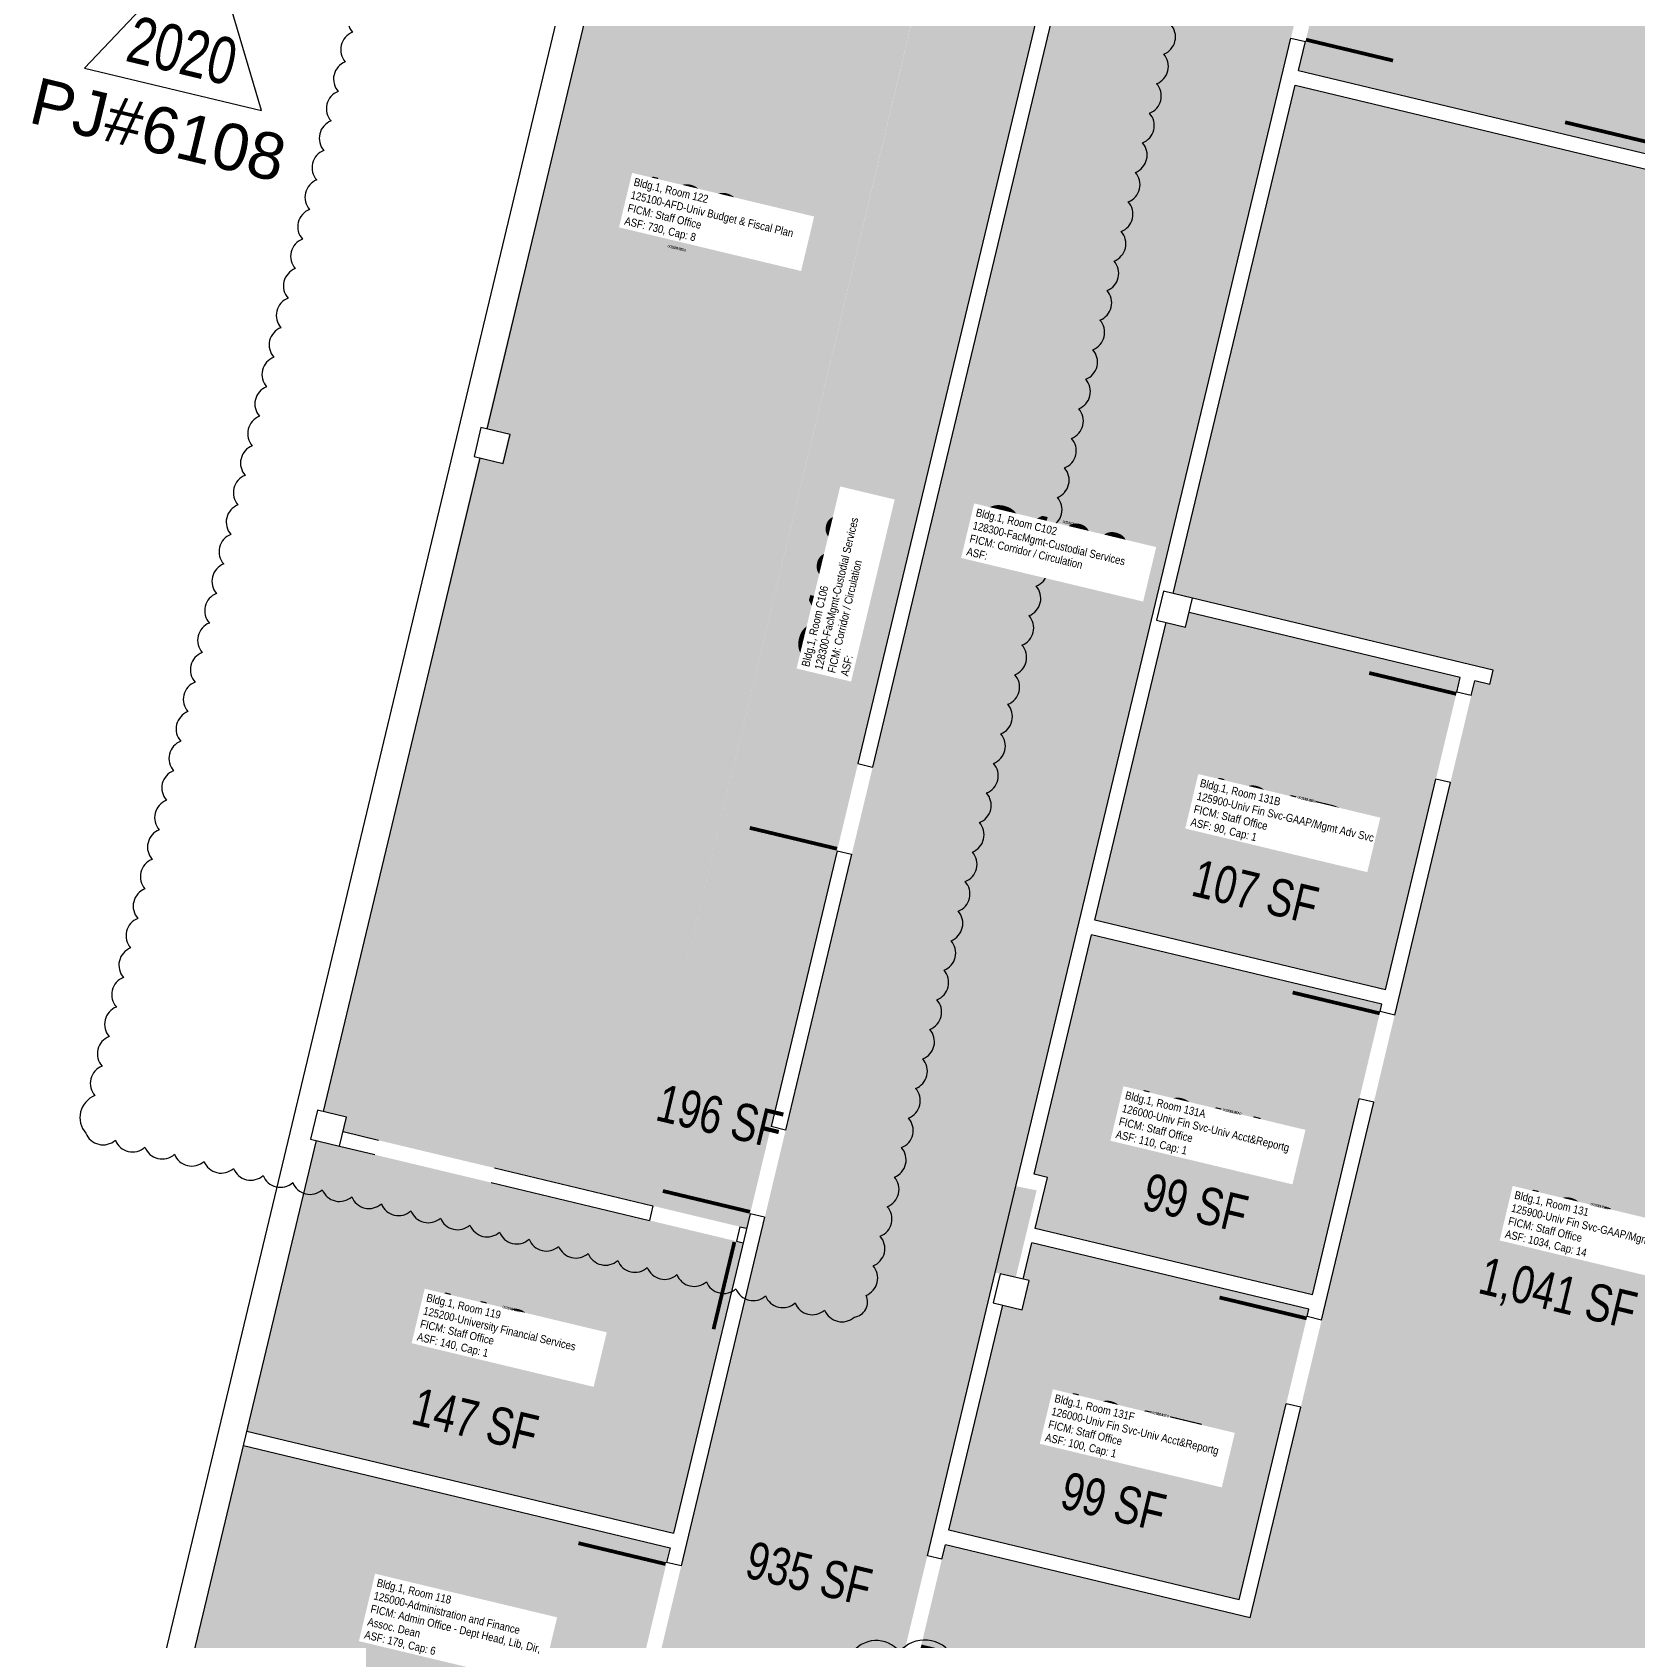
# Model space of a CAD drawing. Header units: inches. Extents: x 69220657 to 69222623, y 27675098 to 27677504.
# Drawn here: x 69220787 to 69221432, y 27676065 to 27676712 of the extents above; entities that cross this region are included whole.
import ezdxf
from ezdxf.enums import TextEntityAlignment as Align

# ---------------------------------------------------------------- set-up
doc = ezdxf.new("R2010")
doc.units = ezdxf.units.IN
doc.header["$LTSCALE"] = 100
doc.header["$MEASUREMENT"] = 0
doc.layers.get('0').update_dxf_attribs({"linetype": 'CONTINUOUS'})
for name, color, linetype in [('A-DOOR', 2, 'CONTINUOUS'), ('A-IDEN-RNUM', 7, 'CONTINUOUS'), ('A-IDEN-SNUM', 4, 'CONTINUOUS'), ('A-IDEN-VNUM', 4, 'CONTINUOUS'), ('A-WALL', 5, 'CONTINUOUS'), ('AREA-TEXT', 3, 'CONTINUOUS'), ('Rooms-Category-Color', 7, 'CONTINUOUS'), ('Rooms-College-Color', 7, 'CONTINUOUS'), ('Rooms-Department-Color', 7, 'CONTINUOUS'), ('Rooms-Division-Color', 7, 'CONTINUOUS'), ('Rooms-Information', 7, 'CONTINUOUS')]:
    doc.layers.add(name, color=color, linetype=linetype)
doc.layers.add('A-REV', color=1, linetype='CONTINUOUS', true_color=0xff0000)
doc.styles.add('Arial', font='arial.ttf')
doc.styles.add('CP_AREA', font='arial.ttf', dxfattribs={"height": 15})
doc.styles.add('CP_ROOMSNUMBER', font='arial.ttf', dxfattribs={"height": 1})
doc.styles.add('CP_ROOMVNUMBER', font='arial.ttf', dxfattribs={"width": 0.85, "height": 0.075})

# ---------------------------------------------------------------- blocks, each defined once
blk = doc.blocks.new('ProjectRev')
at = {"transparency": 16777216}
blk.add_lwpolyline([(0, 0.122), (-0.1221, -0.0895), (0.1221, -0.0895)], close=True, dxfattribs=at)
at = {"transparency": 16777216, "insert": (-0.1798, -0.1151), "char_height": 0.0625, "width": 0.24749, "attachment_point": 1, "style": 'Arial'}
blk.add_mtext('PJ#', dxfattribs=at)
at = {"transparency": 16777216, "style": 'Arial', "width": 0.75}
blk.add_attdef('YEAR', text='', height=18.75, dxfattribs=at).set_placement((0, 0), align=Align.MIDDLE_CENTER)
at = {"transparency": 16777216, "style": 'Arial'}
blk.add_attdef('PROJECT', text='', height=18.75, dxfattribs=at).set_placement((-0.0276, -0.1151), align=Align.TOP_LEFT)

msp = doc.modelspace()

# ---------------------------------------------------------------- hatches: boundary and pattern name
at = {"layer": 'Rooms-Category-Color', "true_color": 0xadadad}
for points in [[(69221278.41, 27677058.79), (69221371.04, 27677036.63), (69221182.09, 27676247.94), (69221190.44, 27676246.31), (69221182.05, 27676211.3), (69221173.79, 27676213.28), (69221115.07, 27675968.22), (69221125.28, 27675965.77), (69221118.3, 27675936.59), (69221109.06, 27675938.81), (69221106.18, 27675926.79), (69221097.17, 27675889.21), (69221109.82, 27675886.18), (69221063.45, 27675692.66), (69220957.21, 27675718.11), (69221220.26, 27676815.64), (69221262.82, 27676993.62)], [(69221163.22, 27676811.26), (69221210.22, 27676800), (69221073.92, 27676231.04), (69221026.93, 27676242.29)], [(69221732.29, 27676591.57), (69221712.72, 27676509.88), (69221755.51, 27676499.63), (69221787.38, 27676632.87), (69221454.84, 27676712.54), (69221451.81, 27676699.9), (69221445.98, 27676701.29), (69221449.01, 27676713.94), (69221308, 27676747.72), (69221295.65, 27676696.18), (69221436.66, 27676662.39), (69221437.59, 27676666.28), (69221443.42, 27676664.89), (69221442.49, 27676661)]]:
    msp.add_hatch(color=253, dxfattribs=at).paths.add_polyline_path(points)
at = {"layer": 'Rooms-Category-Color', "true_color": 0xfa9ba3}
for points in [[(69221153.36, 27676770.37), (69221163.22, 27676811.26), (69221178.22, 27676807.66), (69221227.76, 27677014.76), (69221088.45, 27677048.14), (69221035.41, 27676826.39), (69221044.65, 27676824.18), (69221041.86, 27676812.51), (69221032.62, 27676814.72), (69220971.27, 27676561.03), (69220969.17, 27676552.28), (69220978.41, 27676550.07), (69220975.62, 27676538.4), (69220966.38, 27676540.61), (69220903.9, 27676277.87), (69220913.14, 27676275.66), (69220911.74, 27676269.82), (69221026.93, 27676242.29)], [(69221294.15, 27676690.32), (69221590.79, 27676619.38), (69221438.48, 27675983.28), (69221141.82, 27676054.11), (69221153.76, 27676103.94), (69221276.29, 27676074.58), (69221366.46, 27676450.93), (69221372.5, 27676449.49), (69221373.9, 27676455.32), (69221245.31, 27676486.08)], [(69221251.69, 27676478.38), (69221360.62, 27676452.33), (69221330.62, 27676326.87), (69221213.91, 27676354.78), (69221242.52, 27676474.4), (69221250.3, 27676472.54)], [(69221212.47, 27676349), (69221329.18, 27676321.09), (69221301.27, 27676204.38), (69221189.91, 27676231.01), (69221194.79, 27676251.44), (69221189.44, 27676252.72)], [(69220901.11, 27676266.2), (69221072.53, 27676225.2), (69221044.61, 27676108.49), (69220873.2, 27676149.49)], [(69221188.45, 27676225.19), (69221299.81, 27676198.56), (69221271.9, 27676081.85), (69221155.19, 27676109.76), (69221176.82, 27676200.21), (69221184.6, 27676198.35), (69221187.4, 27676210.02), (69221184.96, 27676210.6)], [(69221008.98, 27675959.7), (69220846.8, 27675998.48), (69220847.5, 27676001.4), (69220838.26, 27676003.61), (69220871.75, 27676143.66), (69221043.17, 27676102.67)]]:
    msp.add_hatch(color=241, dxfattribs=at).paths.add_polyline_path(points)
at = {"layer": 'Rooms-College-Color', "true_color": 0xadadad}
for points in [[(69221278.41, 27677058.79), (69221371.04, 27677036.63), (69221182.09, 27676247.94), (69221190.44, 27676246.31), (69221182.05, 27676211.3), (69221173.79, 27676213.28), (69221115.07, 27675968.22), (69221125.28, 27675965.77), (69221118.3, 27675936.59), (69221109.06, 27675938.81), (69221106.18, 27675926.79), (69221097.17, 27675889.21), (69221109.82, 27675886.18), (69221063.45, 27675692.66), (69220957.21, 27675718.11), (69221220.26, 27676815.64), (69221262.82, 27676993.62)], [(69221163.22, 27676811.26), (69221210.22, 27676800), (69221073.92, 27676231.04), (69221026.93, 27676242.29)], [(69221732.29, 27676591.57), (69221712.72, 27676509.88), (69221755.51, 27676499.63), (69221787.38, 27676632.87), (69221454.84, 27676712.54), (69221451.81, 27676699.9), (69221445.98, 27676701.29), (69221449.01, 27676713.94), (69221308, 27676747.72), (69221295.65, 27676696.18), (69221436.66, 27676662.39), (69221437.59, 27676666.28), (69221443.42, 27676664.89), (69221442.49, 27676661)]]:
    msp.add_hatch(color=253, dxfattribs=at).paths.add_polyline_path(points)
at = {"layer": 'Rooms-College-Color', "true_color": 0x80bc67}
for points in [[(69221153.36, 27676770.37), (69221163.22, 27676811.26), (69221178.22, 27676807.66), (69221227.76, 27677014.76), (69221088.45, 27677048.14), (69221035.41, 27676826.39), (69221044.65, 27676824.18), (69221041.86, 27676812.51), (69221032.62, 27676814.72), (69220971.27, 27676561.03), (69220969.17, 27676552.28), (69220978.41, 27676550.07), (69220975.62, 27676538.4), (69220966.38, 27676540.61), (69220903.9, 27676277.87), (69220913.14, 27676275.66), (69220911.74, 27676269.82), (69221026.93, 27676242.29)], [(69221294.15, 27676690.32), (69221590.79, 27676619.38), (69221438.48, 27675983.28), (69221141.82, 27676054.11), (69221153.76, 27676103.94), (69221276.29, 27676074.58), (69221366.46, 27676450.93), (69221372.5, 27676449.49), (69221373.9, 27676455.32), (69221245.31, 27676486.08)], [(69221251.69, 27676478.38), (69221360.62, 27676452.33), (69221330.62, 27676326.87), (69221213.91, 27676354.78), (69221242.52, 27676474.4), (69221250.3, 27676472.54)], [(69221212.47, 27676349), (69221329.18, 27676321.09), (69221301.27, 27676204.38), (69221189.91, 27676231.01), (69221194.79, 27676251.44), (69221189.44, 27676252.72)], [(69220901.11, 27676266.2), (69221072.53, 27676225.2), (69221044.61, 27676108.49), (69220873.2, 27676149.49)], [(69221188.45, 27676225.19), (69221299.81, 27676198.56), (69221271.9, 27676081.85), (69221155.19, 27676109.76), (69221176.82, 27676200.21), (69221184.6, 27676198.35), (69221187.4, 27676210.02), (69221184.96, 27676210.6)], [(69221008.98, 27675959.7), (69220846.8, 27675998.48), (69220847.5, 27676001.4), (69220838.26, 27676003.61), (69220871.75, 27676143.66), (69221043.17, 27676102.67)]]:
    msp.add_hatch(color=83, dxfattribs=at).paths.add_polyline_path(points)
at = {"layer": 'Rooms-Department-Color', "true_color": 0xacacac}
for points in [[(69221278.41, 27677058.79), (69221371.04, 27677036.63), (69221182.09, 27676247.94), (69221190.44, 27676246.31), (69221182.05, 27676211.3), (69221173.79, 27676213.28), (69221115.07, 27675968.22), (69221125.28, 27675965.77), (69221118.3, 27675936.59), (69221109.06, 27675938.81), (69221106.18, 27675926.79), (69221097.17, 27675889.21), (69221109.82, 27675886.18), (69221063.45, 27675692.66), (69220957.21, 27675718.11), (69221220.26, 27676815.64), (69221262.82, 27676993.62)], [(69221163.22, 27676811.26), (69221210.22, 27676800), (69221073.92, 27676231.04), (69221026.93, 27676242.29)], [(69221732.29, 27676591.57), (69221712.72, 27676509.88), (69221755.51, 27676499.63), (69221787.38, 27676632.87), (69221454.84, 27676712.54), (69221451.81, 27676699.9), (69221445.98, 27676701.29), (69221449.01, 27676713.94), (69221308, 27676747.72), (69221295.65, 27676696.18), (69221436.66, 27676662.39), (69221437.59, 27676666.28), (69221443.42, 27676664.89), (69221442.49, 27676661)]]:
    msp.add_hatch(color=253, dxfattribs=at).paths.add_polyline_path(points)
at = {"layer": 'Rooms-Department-Color', "true_color": 0x80bc67}
for points in [[(69221153.36, 27676770.37), (69221163.22, 27676811.26), (69221178.22, 27676807.66), (69221227.76, 27677014.76), (69221088.45, 27677048.14), (69221035.41, 27676826.39), (69221044.65, 27676824.18), (69221041.86, 27676812.51), (69221032.62, 27676814.72), (69220971.27, 27676561.03), (69220969.17, 27676552.28), (69220978.41, 27676550.07), (69220975.62, 27676538.4), (69220966.38, 27676540.61), (69220903.9, 27676277.87), (69220913.14, 27676275.66), (69220911.74, 27676269.82), (69221026.93, 27676242.29)], [(69221294.15, 27676690.32), (69221590.79, 27676619.38), (69221438.48, 27675983.28), (69221141.82, 27676054.11), (69221153.76, 27676103.94), (69221276.29, 27676074.58), (69221366.46, 27676450.93), (69221372.5, 27676449.49), (69221373.9, 27676455.32), (69221245.31, 27676486.08)], [(69221251.69, 27676478.38), (69221360.62, 27676452.33), (69221330.62, 27676326.87), (69221213.91, 27676354.78), (69221242.52, 27676474.4), (69221250.3, 27676472.54)], [(69221212.47, 27676349), (69221329.18, 27676321.09), (69221301.27, 27676204.38), (69221189.91, 27676231.01), (69221194.79, 27676251.44), (69221189.44, 27676252.72)], [(69220901.11, 27676266.2), (69221072.53, 27676225.2), (69221044.61, 27676108.49), (69220873.2, 27676149.49)], [(69221188.45, 27676225.19), (69221299.81, 27676198.56), (69221271.9, 27676081.85), (69221155.19, 27676109.76), (69221176.82, 27676200.21), (69221184.6, 27676198.35), (69221187.4, 27676210.02), (69221184.96, 27676210.6)], [(69221008.98, 27675959.7), (69220846.8, 27675998.48), (69220847.5, 27676001.4), (69220838.26, 27676003.61), (69220871.75, 27676143.66), (69221043.17, 27676102.67)]]:
    msp.add_hatch(color=83, dxfattribs=at).paths.add_polyline_path(points)
at = {"layer": 'Rooms-Division-Color', "true_color": 0xadadad}
for points in [[(69221278.41, 27677058.79), (69221371.04, 27677036.63), (69221182.09, 27676247.94), (69221190.44, 27676246.31), (69221182.05, 27676211.3), (69221173.79, 27676213.28), (69221115.07, 27675968.22), (69221125.28, 27675965.77), (69221118.3, 27675936.59), (69221109.06, 27675938.81), (69221106.18, 27675926.79), (69221097.17, 27675889.21), (69221109.82, 27675886.18), (69221063.45, 27675692.66), (69220957.21, 27675718.11), (69221220.26, 27676815.64), (69221262.82, 27676993.62)], [(69221163.22, 27676811.26), (69221210.22, 27676800), (69221073.92, 27676231.04), (69221026.93, 27676242.29)], [(69221732.29, 27676591.57), (69221712.72, 27676509.88), (69221755.51, 27676499.63), (69221787.38, 27676632.87), (69221454.84, 27676712.54), (69221451.81, 27676699.9), (69221445.98, 27676701.29), (69221449.01, 27676713.94), (69221308, 27676747.72), (69221295.65, 27676696.18), (69221436.66, 27676662.39), (69221437.59, 27676666.28), (69221443.42, 27676664.89), (69221442.49, 27676661)]]:
    msp.add_hatch(color=253, dxfattribs=at).paths.add_polyline_path(points)
at = {"layer": 'Rooms-Division-Color', "true_color": 0x80bc67}
for points in [[(69221153.36, 27676770.37), (69221163.22, 27676811.26), (69221178.22, 27676807.66), (69221227.76, 27677014.76), (69221088.45, 27677048.14), (69221035.41, 27676826.39), (69221044.65, 27676824.18), (69221041.86, 27676812.51), (69221032.62, 27676814.72), (69220971.27, 27676561.03), (69220969.17, 27676552.28), (69220978.41, 27676550.07), (69220975.62, 27676538.4), (69220966.38, 27676540.61), (69220903.9, 27676277.87), (69220913.14, 27676275.66), (69220911.74, 27676269.82), (69221026.93, 27676242.29)], [(69221294.15, 27676690.32), (69221590.79, 27676619.38), (69221438.48, 27675983.28), (69221141.82, 27676054.11), (69221153.76, 27676103.94), (69221276.29, 27676074.58), (69221366.46, 27676450.93), (69221372.5, 27676449.49), (69221373.9, 27676455.32), (69221245.31, 27676486.08)], [(69221251.69, 27676478.38), (69221360.62, 27676452.33), (69221330.62, 27676326.87), (69221213.91, 27676354.78), (69221242.52, 27676474.4), (69221250.3, 27676472.54)], [(69221212.47, 27676349), (69221329.18, 27676321.09), (69221301.27, 27676204.38), (69221189.91, 27676231.01), (69221194.79, 27676251.44), (69221189.44, 27676252.72)], [(69220901.11, 27676266.2), (69221072.53, 27676225.2), (69221044.61, 27676108.49), (69220873.2, 27676149.49)], [(69221188.45, 27676225.19), (69221299.81, 27676198.56), (69221271.9, 27676081.85), (69221155.19, 27676109.76), (69221176.82, 27676200.21), (69221184.6, 27676198.35), (69221187.4, 27676210.02), (69221184.96, 27676210.6)], [(69221008.98, 27675959.7), (69220846.8, 27675998.48), (69220847.5, 27676001.4), (69220838.26, 27676003.61), (69220871.75, 27676143.66), (69221043.17, 27676102.67)]]:
    msp.add_hatch(color=83, dxfattribs=at).paths.add_polyline_path(points)

# ---------------------------------------------------------------- linework, layer by layer
at = {"layer": 'A-DOOR'}
for points in [[(69221298.62, 27676708.58, 1.5, 1.5, 0), (69221333.63, 27676700.19, 0, 0, 0), (69221333.8, 27676700.92, 0, 0, 0.414214), (69221305.37, 27676743.21, 0, 0, 0.414214)], [(69221437.76, 27676667.01, 1.5, 1.5, 0), (69221402.75, 27676675.4, 0, 0, 0), (69221402.93, 27676676.13, 0, 0, -0.414214), (69221447.44, 27676700.94, 0, 0, -0.414214)], [(69221359.05, 27676445.76, 1.5, 1.5, 0), (69221324.04, 27676454.15, 0, 0, 0), (69221323.87, 27676453.42, 0, 0, 0.414214), (69221352.3, 27676411.14, 0, 0, 0.414214)], [(69221110.2, 27676383.53, 1.5, 1.5, 0), (69221075.19, 27676391.92, 0, 0, 0), (69221075.37, 27676392.65, 0, 0, -0.414214), (69221119.87, 27676417.46, 0, 0, -0.414214)], [(69221328.3, 27676317.4, 1.5, 1.5, 0), (69221293.29, 27676325.78, 0, 0, 0), (69221293.11, 27676325.06, 0, 0, 0.414214), (69221321.54, 27676282.77, 0, 0, 0.414214)], [(69221075.25, 27676237.66, 1.5, 1.5, 0), (69221040.24, 27676246.05, 0, 0, 0), (69221040.42, 27676246.78, 0, 0, -0.414214), (69221084.92, 27676271.59, 0, 0, -0.414214)], [(69221069.01, 27676225.53, 1.5, 1.5, 0), (69221060.62, 27676190.52, 0, 0, 0), (69221059.89, 27676190.7, 0, 0, -0.414214), (69221035.08, 27676235.2, 0, 0, -0.414214)], [(69221298.94, 27676194.86, 1.5, 1.5, 0), (69221263.93, 27676203.25, 0, 0, 0), (69221263.75, 27676202.52, 0, 0, 0.414214), (69221292.18, 27676160.24, 0, 0, 0.414214)], [(69221041.35, 27676096.16, 1.5, 1.5, 0), (69221006.34, 27676104.55, 0, 0, 0), (69221006.17, 27676103.82, 0, 0, 0.414214), (69221034.6, 27676061.53, 0, 0, 0.414214)], [(69221143.97, 27676063.09, 1.5, 1.5, 0), (69221178.98, 27676054.71, 0, 0, 0), (69221179.16, 27676055.44, 0, 0, 0.386084), (69221152.52, 27676098.07, 0, 0, 0.414214)]]:
    msp.add_lwpolyline(points, format="xyseb", dxfattribs=at)
at = {"layer": 'A-REV', "elevation": 370}
msp.add_lwpolyline([(69220918.43, 27676723.4, 0.520567), (69220915.55, 27676711.54, 0.520567), (69220912.68, 27676699.67, 0.520567), (69220909.81, 27676687.8, 0.520567), (69220906.93, 27676675.94, 0.520567), (69220904.06, 27676664.07, 0.520567), (69220901.18, 27676652.21, 0.520567), (69220898.31, 27676640.34, 0.520567), (69220895.43, 27676628.47, 0.520567), (69220892.56, 27676616.61, 0.520567), (69220889.68, 27676604.74, 0.520567), (69220886.81, 27676592.87, 0.520567), (69220883.93, 27676581.01, 0.520567), (69220881.06, 27676569.14, 0.520567), (69220878.18, 27676557.28, 0.520567), (69220875.31, 27676545.41, 0.520567), (69220872.43, 27676533.54, 0.520567), (69220869.56, 27676521.68, 0.520567), (69220866.68, 27676509.81, 0.520567), (69220863.81, 27676497.94, 0.520567), (69220860.93, 27676486.08, 0.520567), (69220858.06, 27676474.21, 0.520567), (69220855.18, 27676462.35, 0.520567), (69220852.31, 27676450.48, 0.520567), (69220849.43, 27676438.61, 0.520567), (69220846.56, 27676426.75, 0.520567), (69220843.68, 27676414.88, 0.520567), (69220840.81, 27676403.01, 0.520567), (69220837.93, 27676391.15, 0.520567), (69220835.06, 27676379.28, 0.520567), (69220832.18, 27676367.42, 0.520567), (69220829.31, 27676355.55, 0.520567), (69220826.43, 27676343.68, 0.520567), (69220823.56, 27676331.82, 0.520567), (69220820.68, 27676319.95, 0.520567), (69220817.81, 27676308.08, 0.520567), (69220814.93, 27676296.22, 0.520567), (69220812.06, 27676284.35, 0.520567), (69220808.41, 27676269.31, 0.520567), (69220820.29, 27676266.46, 0.520567), (69220832.16, 27676263.62, 0.520567), (69220844.03, 27676260.77, 0.520567), (69220855.91, 27676257.93, 0.520567), (69220867.78, 27676255.09, 0.520567), (69220879.66, 27676252.24, 0.520567), (69220891.53, 27676249.4, 0.520567), (69220903.4, 27676246.55, 0.520567), (69220915.28, 27676243.71, 0.520567), (69220927.15, 27676240.86, 0.520567), (69220939.02, 27676238.02, 0.520567), (69220950.9, 27676235.17, 0.520567), (69220962.77, 27676232.33, 0.520567), (69220974.64, 27676229.48, 0.520567), (69220986.52, 27676226.64, 0.520567), (69220998.39, 27676223.8, 0.520567), (69221010.26, 27676220.95, 0.520567), (69221022.14, 27676218.11, 0.520567), (69221034.01, 27676215.26, 0.520567), (69221045.89, 27676212.42, 0.520567), (69221057.76, 27676209.57, 0.520567), (69221069.63, 27676206.73, 0.520567), (69221081.51, 27676203.88, 0.520567), (69221093.38, 27676201.04, 0.520567), (69221105.25, 27676198.19, 0.520567), (69221117.13, 27676195.35, 0.520567), (69221121.88, 27676204.11, 0.520567), (69221124.73, 27676215.98, 0.520567), (69221127.58, 27676227.85, 0.520567), (69221130.43, 27676239.73, 0.520567), (69221133.28, 27676251.6, 0.520567), (69221136.13, 27676263.47, 0.520567), (69221138.97, 27676275.35, 0.520567), (69221141.82, 27676287.22, 0.520567), (69221144.67, 27676299.09, 0.520567), (69221147.52, 27676310.96, 0.520567), (69221150.37, 27676322.84, 0.520567), (69221153.22, 27676334.71, 0.520567), (69221156.06, 27676346.58, 0.520567), (69221158.91, 27676358.45, 0.520567), (69221161.76, 27676370.33, 0.520567), (69221164.61, 27676382.2, 0.520567), (69221167.46, 27676394.07, 0.520567), (69221170.3, 27676405.94, 0.520567), (69221173.15, 27676417.82, 0.520567), (69221176, 27676429.69, 0.520567), (69221178.85, 27676441.56, 0.520567), (69221181.7, 27676453.44, 0.520567), (69221184.55, 27676465.31, 0.520567), (69221187.39, 27676477.18, 0.520567), (69221190.24, 27676489.05, 0.520567), (69221193.09, 27676500.93, 0.520567), (69221195.94, 27676512.8, 0.520567), (69221198.79, 27676524.67, 0.520567), (69221201.63, 27676536.54, 0.520567), (69221204.48, 27676548.42, 0.520567), (69221207.33, 27676560.29, 0.520567), (69221210.18, 27676572.16, 0.520567), (69221213.03, 27676584.04, 0.520567), (69221215.88, 27676595.91, 0.520567), (69221218.72, 27676607.78, 0.520567), (69221221.57, 27676619.65, 0.520567), (69221224.42, 27676631.53, 0.520567), (69221227.27, 27676643.4, 0.520567), (69221230.12, 27676655.27, 0.520567), (69221232.97, 27676667.14, 0.520567), (69221235.81, 27676679.02, 0.520567), (69221238.66, 27676690.89, 0.520567), (69221241.51, 27676702.76, 0.520567), (69221244.36, 27676714.64, 0.520567)], format="xyb", dxfattribs=at)
at = {"layer": 'A-REV'}
msp.add_lwpolyline([(69221156.92, 27676058.98, 0.520567), (69221135.36, 27676060.91, 0.520567), (69221115.95, 27676059.83, 0.520567)], format="xyb", dxfattribs=at)
at = {"layer": 'A-WALL'}
for p, q in [((69220826.12, 27676000.42), (69221100.7, 27677146.49)), ((69220969.62, 27676552.17), (69221032.53, 27676814.74)), ((69221200.44, 27676759.09), (69221118.66, 27676417.75)), ((69221206.27, 27676757.69), (69221124.49, 27676416.35)), ((69221173.79, 27676213.28), (69221292.61, 27676709.25)), ((69221292.61, 27676709.25), (69221298.44, 27676707.85)), ((69221295.65, 27676696.18), (69221298.44, 27676707.85)), ((69221295.65, 27676696.18), (69221436.66, 27676662.39)), ((69221245.32, 27676486.12), (69221294.25, 27676690.34)), ((69221294.25, 27676690.34), (69221590.86, 27676619.28)), ((69220967.19, 27676552.76), (69220964.4, 27676541.09)), ((69220978.86, 27676549.96), (69220967.19, 27676552.76)), ((69220976.07, 27676538.29), (69220978.86, 27676549.96)), ((69220903.92, 27676277.93), (69220966.83, 27676540.5)), ((69220964.4, 27676541.09), (69220976.07, 27676538.29)), ((69221241.43, 27676487.05), (69221238.64, 27676475.38)), ((69221253.1, 27676484.26), (69221241.43, 27676487.05)), ((69221250.31, 27676472.59), (69221253.1, 27676484.26)), ((69221373.9, 27676455.32), (69221253.1, 27676484.26)), ((69221238.64, 27676475.38), (69221250.31, 27676472.59)), ((69221360.62, 27676452.33), (69221251.7, 27676478.42)), ((69221213.87, 27676354.84), (69221242.53, 27676474.45)), ((69221359.22, 27676446.49), (69221360.62, 27676452.33)), ((69221365.06, 27676445.1), (69221366.46, 27676450.93)), ((69221372.5, 27676449.48), (69221366.46, 27676450.93)), ((69221372.5, 27676449.48), (69221373.9, 27676455.32)), ((69221365.06, 27676445.1), (69221359.22, 27676446.49)), ((69221118.66, 27676417.75), (69221124.49, 27676416.35)), ((69221330.57, 27676326.88), (69221350.84, 27676411.48)), ((69221356.67, 27676410.09), (69221350.84, 27676411.48)), ((69221334.3, 27676316.73), (69221356.67, 27676410.09)), ((69221110.27, 27676382.74), (69221083.71, 27676271.88)), ((69221116.1, 27676381.35), (69221089.54, 27676270.48)), ((69221110.27, 27676382.74), (69221116.1, 27676381.35)), ((69221330.57, 27676326.88), (69221213.87, 27676354.84)), ((69221189.41, 27676252.73), (69221212.47, 27676349)), ((69221329.17, 27676321.04), (69221212.47, 27676349)), ((69221328.47, 27676318.13), (69221329.17, 27676321.04)), ((69221334.3, 27676316.73), (69221328.47, 27676318.13)), ((69221301.21, 27676204.35), (69221320.08, 27676283.12)), ((69221304.95, 27676194.2), (69221325.92, 27676281.72)), ((69221325.92, 27676281.72), (69221320.08, 27676283.12)), ((69220901.49, 27676278.52), (69220898.69, 27676266.85)), ((69220913.16, 27676275.72), (69220901.49, 27676278.52)), ((69220910.36, 27676264.05), (69220913.16, 27676275.72)), ((69220911.76, 27676269.89), (69220925.99, 27676266.48)), ((69221089.54, 27676270.48), (69221083.71, 27676271.88)), ((69220838.22, 27676003.7), (69220901.13, 27676266.27)), ((69220898.69, 27676266.85), (69220910.36, 27676264.05)), ((69220910.36, 27676264.05), (69220924.59, 27676260.64)), ((69220972.67, 27676255.29), (69221036.24, 27676240.06)), ((69220971.27, 27676249.46), (69221034.84, 27676234.23)), ((69221194.75, 27676251.45), (69221189.41, 27676252.73)), ((69221189.86, 27676231.02), (69221194.75, 27676251.45)), ((69221036.24, 27676240.06), (69221034.84, 27676234.23)), ((69221075.32, 27676236.87), (69221044.57, 27676108.5)), ((69221081.16, 27676235.47), (69221075.32, 27676236.87)), ((69221081.16, 27676235.47), (69221047.61, 27676095.44)), ((69221071.25, 27676231.68), (69221069.85, 27676225.84)), ((69221071.25, 27676231.68), (69221073.92, 27676231.04)), ((69221301.21, 27676204.35), (69221189.86, 27676231.02)), ((69221069.85, 27676225.84), (69221072.53, 27676225.2)), ((69221184.97, 27676210.6), (69221188.46, 27676225.19)), ((69221299.81, 27676198.51), (69221188.46, 27676225.19)), ((69221146.53, 27676099.5), (69221173.79, 27676213.28)), ((69221175.73, 27676212.81), (69221172.93, 27676201.15)), ((69221187.4, 27676210.02), (69221175.73, 27676212.81)), ((69221184.6, 27676198.35), (69221187.4, 27676210.02)), ((69221155.16, 27676109.77), (69221176.82, 27676200.21)), ((69221172.93, 27676201.15), (69221184.6, 27676198.35)), ((69221299.11, 27676195.59), (69221299.81, 27676198.51)), ((69221304.95, 27676194.2), (69221299.11, 27676195.59)), ((69221271.85, 27676081.81), (69221290.73, 27676160.59)), ((69221276.29, 27676074.58), (69221296.56, 27676159.19)), ((69221296.56, 27676159.19), (69221290.73, 27676160.59)), ((69220873.17, 27676149.57), (69221044.57, 27676108.5)), ((69220871.77, 27676143.73), (69221043.17, 27676102.67)), ((69221271.85, 27676081.81), (69221155.16, 27676109.77)), ((69221043.17, 27676102.67), (69221041.77, 27676096.83)), ((69221152.36, 27676098.1), (69221153.76, 27676103.94)), ((69221276.29, 27676074.58), (69221153.76, 27676103.94)), ((69221047.61, 27676095.44), (69221041.77, 27676096.83)), ((69221152.36, 27676098.1), (69221146.53, 27676099.5))]:
    msp.add_line(p, q, dxfattribs=at)

# ---------------------------------------------------------------- block references
at = {"layer": 'A-REV'}
ref = msp.add_blockref('ProjectRev', (69220849.7, 27676714.71, 370), dxfattribs=dict(at, xscale=300, yscale=300, zscale=300, rotation=346.5276805397287))
ref.add_attrib('YEAR', '2020', dxfattribs={"layer": '0', "transparency": 16777216, "height": 18.75, "rotation": 346.52768, "style": 'Arial', "width": 0.75}).set_placement((69220847.19, 27676704.23, 370), align=Align.MIDDLE_CENTER)
ref.add_attrib('PROJECT', '6108', dxfattribs={"layer": '0', "transparency": 16777216, "height": 18.75, "rotation": 346.52768, "style": 'Arial'}).set_placement((69220833.61, 27676683.07, 370), align=Align.TOP_LEFT)

# ---------------------------------------------------------------- texts
at = {"layer": 'A-IDEN-RNUM', "style": 'CP_ROOMSNUMBER', "width": 0.85}
for s, p in [('0122-00', (69221045.89, 27676624.81, 370)), ('C102-00', (69221204.71, 27676514.11)), ('C106-00', (69221120.67, 27676489.37)), ('0131-B0', (69221299.02, 27676403.34)), ('0131-A0', (69221268.96, 27676277.89)), ('0131-00', (69221416.68, 27676239.93)), ('0119-00', (69220979.53, 27676198.64)), ('0131-F0', (69221239.84, 27676156.33))]:
    msp.add_text(s, height=1, rotation=346.527, dxfattribs=at).set_placement(p, align=Align.MIDDLE)
at = {"layer": 'A-IDEN-SNUM', "style": 'CP_ROOMSNUMBER', "width": 0.85}
for s, p in [('0010012200', (69221045.89, 27676624.81, 370)), ('0010C10200', (69221204.71, 27676514.11)), ('0010C10600', (69221120.67, 27676489.37)), ('00100131B0', (69221299.02, 27676403.34)), ('00100131A0', (69221268.96, 27676277.89)), ('0010013100', (69221416.68, 27676239.93)), ('0010011900', (69220979.53, 27676198.64)), ('00100131F0', (69221239.84, 27676156.33))]:
    msp.add_text(s, height=1, rotation=346.527, dxfattribs=at).set_placement(p, align=Align.MIDDLE)
at = {"layer": 'A-IDEN-VNUM', "style": 'CP_ROOMVNUMBER', "width": 0.85}
for s, rotation, p in [('122', 346.527, (69221048.67, 27676639.22, 370)), ('C102', 346.527, (69221195.69, 27676505.02)), ('C106', 76.527, (69221111.23, 27676486.31)), ('131B', 346.527, (69221284.78, 27676395.43)), ('131A', 346.527, (69221254.72, 27676269.98)), ('131', 346.527, (69221402.44, 27676232.02)), ('119', 346.527, (69220965.29, 27676190.74)), ('131F', 346.527, (69221225.6, 27676148.42)), ('118', 346.527, (69220944.11, 27676071.04))]:
    msp.add_text(s, height=22.5, rotation=rotation, dxfattribs=at).set_placement(p, align=Align.MIDDLE)
at = {"layer": 'AREA-TEXT', "style": 'CP_AREA', "width": 0.75}
for s, p in [('107 SF', (69221278.34, 27676366.28)), ('196 SF', (69221063.11, 27676276.02)), ('99 SF', (69221254.25, 27676241.27)), ('1,041 SF', (69221399.97, 27676205.05)), ('147 SF', (69220964.88, 27676154.04)), ('99 SF', (69221221.31, 27676121.27)), ('935 SF', (69221098.99, 27676092.36))]:
    msp.add_text(s, height=15, rotation=346.527, dxfattribs=at).set_placement(p, align=Align.MIDDLE_CENTER)

# ---------------------------------------------------------------- next in the draw order: texts
at = {"layer": 'Rooms-Information', "width": 72, "attachment_point": 7, "style": 'CP_ROOMVNUMBER', "bg_fill": 3, "box_fill_scale": 1.5, "bg_fill_color": 256, "bg_fill_true_color": 13158600, "bg_fill_transparency": 0}
for s, insert, char_height, rotation in [('Bldg.1, Room 122^M^J125100-AFD-Univ Budget & Fiscal Plan^M^JFICM: Staff Office^M^JASF: 730, Cap: 8', (69221024.37, 27676633.43, 370), 3.2143, 346.527), ('Bldg.1, Room C106^M^J128300-FacMgmt-Custodial Services^M^JFICM: Corridor / Circulation^M^JASF: ', (69221114.73, 27676452.63), 3.2143, 76.527), ('Bldg.1, Room C102^M^J128300-FacMgmt-Custodial Services^M^JFICM: Corridor / Circulation^M^JASF: ', (69221162.02, 27676501.52), 3.2143, 346.527), ('Bldg.1, Room 131B^M^J125900-Univ Fin Svc-GAAP/Mgmt Adv Svc^M^JFICM: Staff Office^M^JASF: 90, Cap: 1', (69221251.85, 27676391.91), 3.2143, 346.527), ('Bldg.1, Room 131A^M^J126000-Univ Fin Svc-Univ Acct&Reportg^M^JFICM: Staff Office^M^JASF: 110, Cap: 1', (69221221.78, 27676266.47), 3.2143, 346.527), ('Bldg.1, Room 131^M^J125900-Univ Fin Svc-GAAP/Mgmt Adv Svc^M^JFICM: Staff Office^M^JASF: 1034, Cap: 14', (69221378.18, 27676226.42), 3.21429, 346.527), ('Bldg.1, Room 119^M^J125200-University Financial Services^M^JFICM: Staff Office^M^JASF: 140, Cap: 1', (69220941.03, 27676185.13), 3.2143, 346.527), ('Bldg.1, Room 131F^M^J126000-Univ Fin Svc-Univ Acct&Reportg^M^JFICM: Staff Office^M^JASF: 100, Cap: 1', (69221193.4, 27676144.73), 3.2143, 346.527), ('Bldg.1, Room 118^M^J125000-Administration and Finance^M^JFICM: Admin Office - Dept Head, Lib, Dir, Assoc. Dean^M^JASF: 179, Cap: 6', (69220919.85, 27676065.43), 3.21429, 346.527)]:
    msp.add_mtext(s, dxfattribs=dict(at, insert=insert, char_height=char_height, rotation=rotation))

doc.saveas('drawing.dxf')
